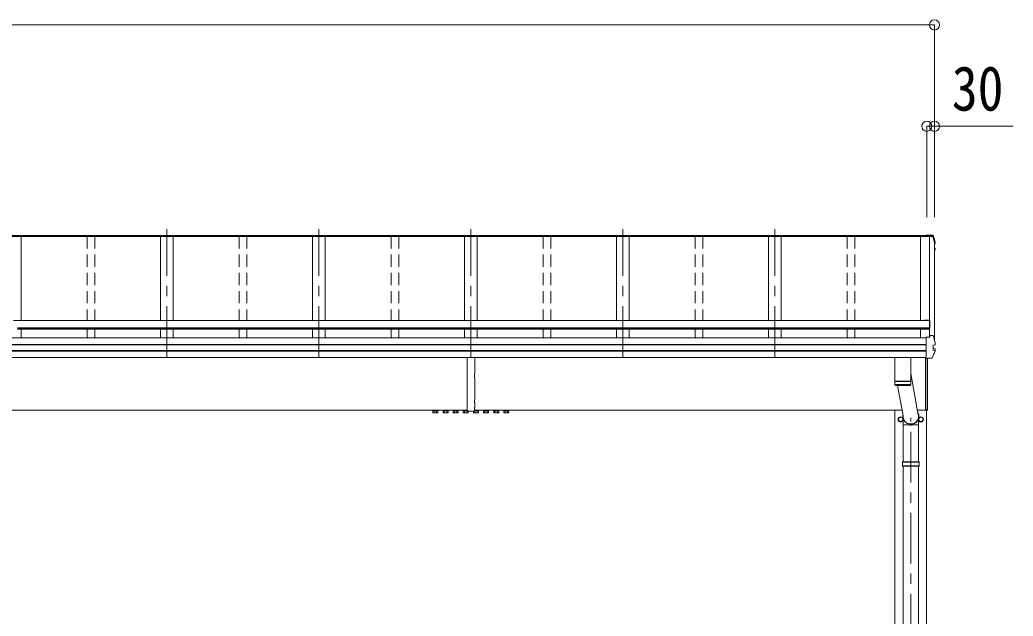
# Model space of a CAD drawing. Units: millimetres at full size, sheet at 1:40; some dimension numbers follow another scale. Extents: x -11243 to 11243, y -7760 to 7760.
# Drawn here: x -4706 to -786, y -2867 to -515 of the extents above; entities that cross this region are included whole.
import ezdxf
from ezdxf.enums import TextEntityAlignment as Align

# ---------------------------------------------------------------- set-up
doc = ezdxf.new("R2010")
doc.units = ezdxf.units.MM
doc.header["$LTSCALE"] = 40
doc.header["$PDMODE"] = 32
doc.header["$PDSIZE"] = 40
doc.linetypes.add('CHAIN1', pattern=[8, 5, -1, 1, -1])
doc.linetypes.add('DASHED1', pattern=[1.8, 1.2, -0.6])
for name, color, linetype, lineweight in [('0-1_本体', 5, 'CHAIN1', 9), ('0-3_ELV2', 4, 'Continuous', 9), ('0-6_OTH_LINE', 6, 'Continuous', 9), ('0-9_OUTLINE', 7, 'Continuous', 9)]:
    doc.layers.add(name, color=color, linetype=linetype, lineweight=lineweight)
doc.styles.add('ＭＳ ゴシック', font='')
doc.styles.get('ＭＳ ゴシック').set_extended_font_data('MS Gothic')

msp = doc.modelspace()

# ---------------------------------------------------------------- linework, layer by layer
at = {"layer": '0-1_本体'}
for p, q in [((-4126.1, -1844.81), (-4126.1, -1340.63)), ((-3526.1, -1844.81), (-3526.1, -1340.63)), ((-2926.1, -1844.81), (-2926.1, -1340.63)), ((-2326.1, -1844.81), (-2326.1, -1340.63)), ((-1726.1, -1844.81), (-1726.1, -1340.63)), ((-1189.6, -5219.9), (-1189.6, -2085.34))]:
    msp.add_line(p, q, dxfattribs=at)
at = {"layer": '0-3_ELV2'}
for p, q in [((-1126.1, -1368.25), (-8926.1, -1368.25)), ((-1126.1, -1369.15), (-8926.1, -1369.15)), ((-1129.1, -1365.98), (-8923.1, -1365.98)), ((-4701.1, -1369.07), (-4701.1, -1701.51)), ((-4151.1, -1369.07), (-4151.1, -1701.51)), ((-4101.1, -1369.07), (-4101.1, -1701.51)), ((-3551.1, -1369.07), (-3551.1, -1701.51)), ((-3501.1, -1369.07), (-3501.1, -1701.51)), ((-2951.1, -1369.07), (-2951.1, -1701.51)), ((-2901.1, -1369.07), (-2901.1, -1701.51)), ((-2351.1, -1369.07), (-2351.1, -1701.51)), ((-2301.1, -1369.07), (-2301.1, -1701.51)), ((-1751.1, -1369.07), (-1751.1, -1701.51)), ((-1701.1, -1369.07), (-1701.1, -1701.51)), ((-1151.1, -1369.07), (-1151.1, -1701.51)), ((-1151.1, -1369.16), (-1102.67, -1369.16)), ((-1104.1, -1363.9), (-1129.1, -1363.9)), ((-1129.1, -1367.92), (-1129.1, -1363.9)), ((-1129.1, -1366.42), (-1114.9, -1366.42)), ((-1126.1, -1368.92), (-1115.28, -1368.92)), ((-1115.8, -1766.53), (-1115.8, -1369.16)), ((-1114.9, -1366.42), (-1115.28, -1368.92)), ((-1115.2, -1369.16), (-1115.2, -1762.58)), ((-1114.9, -1367.51), (-1115.13, -1369.01)), ((-1115.13, -1369.01), (-1115.13, -1368.66)), ((-1115.13, -1369.01), (-1102.71, -1369.01)), ((-1114.9, -1367.51), (-1114.9, -1366.42)), ((-1102.86, -1367.51), (-1114.9, -1367.51)), ((-1104.1, -1363.9), (-1104.1, -1363.89)), ((-1104.1, -1363.9), (-1104.1, -1363.9)), ((-1096.1, -1392.52), (-1096.1, -1779.39)), ((-1096.1, -1395.47), (-1095.42, -1395.34)), ((-1096.1, -1395.82), (-1095.33, -1395.67)), ((-1094.84, -1397.1), (-1096.1, -1397.34)), ((-1093.79, -1395.83), (-1093.79, -1391.78)), ((-1096.1, -1415.23), (-1095.27, -1415.33)), ((-1096.1, -1419.32), (-1094.74, -1419.58)), ((-1096.1, -1420.84), (-1095.26, -1421.01)), ((-1095.27, -1415.33), (-1095.27, -1415.33)), ((-1093.69, -1420.86), (-1093.69, -1416.8)), ((-1115.8, -1701.51), (-4731.9, -1701.51)), ((-1135.8, -1699.35), (-1115.8, -1699.35)), ((-1135.8, -1699.35), (-1135.8, -1701.51)), ((-1135.8, -1700.88), (-1115.8, -1700.88)), ((-1113.8, -1701.35), (-1113.8, -1730.81)), ((-1115.8, -1730.54), (-4716.1, -1730.54)), ((-1115.8, -1732.28), (-4716.1, -1732.28)), ((-1115.8, -1735.4), (-4716.1, -1735.4)), ((-4701.1, -1735.4), (-4701.1, -1769.06)), ((-4151.1, -1735.4), (-4151.1, -1769.06)), ((-4101.1, -1735.4), (-4101.1, -1769.06)), ((-3551.1, -1735.4), (-3551.1, -1769.06)), ((-3501.1, -1735.4), (-3501.1, -1769.06)), ((-2951.1, -1735.4), (-2951.1, -1769.06)), ((-2901.1, -1735.4), (-2901.1, -1769.06)), ((-2351.1, -1735.4), (-2351.1, -1769.06)), ((-2301.1, -1735.4), (-2301.1, -1769.06)), ((-1751.1, -1735.4), (-1751.1, -1769.06)), ((-1701.1, -1735.4), (-1701.1, -1769.06)), ((-1151.1, -1735.4), (-1151.1, -1768.92)), ((-1115.86, -1766.88), (-1115.13, -1762.1)), ((-1115.84, -1766.88), (-1115.28, -1763.21)), ((-1115.8, -1730.81), (-1113.8, -1730.81)), ((-1115.28, -1766.88), (-1115.28, -1763.21)), ((-1115.13, -1761.75), (-1114.9, -1760.26)), ((-1115.13, -1761.75), (-1115.13, -1762.1)), ((-1102.86, -1760.26), (-1114.9, -1760.26)), ((-1129.1, -1769.06), (-8923.1, -1769.06)), ((-1129.1, -1795.59), (-8923.1, -1795.59)), ((-1129.1, -1796.48), (-8923.1, -1796.48)), ((-2926.1, -1769.06), (-2926.1, -1846.66)), ((-1129.1, -1767.2), (-1129.1, -1766.88)), ((-1129.1, -1768.51), (-1129.1, -1767.2)), ((-1129.1, -1848.43), (-1129.1, -1768.51)), ((-1101.67, -1798.2), (-1095.42, -1797.43)), ((-1101.67, -1798.2), (-1101.67, -1798.2)), ((-1101.1, -1798.34), (-1101.1, -1817.55)), ((-1095.41, -1797.43), (-1095.42, -1797.43)), ((-1093.79, -1795.96), (-1093.79, -1788.57)), ((-1129.1, -1819.7), (-8923.1, -1819.7)), ((-1129.1, -1821.62), (-8923.1, -1821.62)), ((-1095.27, -1819.71), (-1101.67, -1818.02)), ((-1101.67, -1818.02), (-1101.67, -1818.02)), ((-1094.74, -1812.33), (-1100.7, -1811.18)), ((-1095.27, -1819.71), (-1095.27, -1819.72)), ((-1093.69, -1821), (-1093.69, -1813.61)), ((-1129.1, -1846.66), (-8923.1, -1846.66)), ((-2941.1, -1846.66), (-2941.1, -1913.02)), ((-1131.1, -1846.66), (-1131.1, -2052.98)), ((-1129.1, -1849.3), (-1129.1, -1848.43)), ((-1129.1, -1849.3), (-1108.46, -1849.3)), ((-1124.6, -2055.38), (-1124.6, -1849.3)), ((-1124.1, -2054.98), (-1124.1, -1849.3)), ((-2941.1, -1913.02), (-2940.98, -1913.38)), ((-2940.98, -1913.38), (-2940.98, -1925.38)), ((-2940.98, -1925.38), (-2941.1, -1925.73)), ((-2941.1, -1925.73), (-2941.1, -2014.02)), ((-2911.23, -1925.38), (-2911.1, -1925.73)), ((-2941.1, -2014.02), (-2940.98, -2014.38)), ((-2940.98, -2026.38), (-2941.1, -2026.73)), ((-2941.1, -2026.73), (-2941.1, -2043.52)), ((-2940.98, -2014.38), (-2940.98, -2026.38)), ((-2911.23, -2026.38), (-2911.1, -2026.73)), ((-2911.1, -2026.73), (-2911.1, -2043.52)), ((-2940.98, -2054.38), (-8827.87, -2054.38)), ((-3086.16, -2054.58), (-3086.16, -2054.38)), ((-2940.98, -2054.58), (-3086.16, -2054.58)), ((-3075.98, -2057.98), (-3075.98, -2064.22)), ((-3075.98, -2057.98), (-3056.35, -2057.98)), ((-3074.66, -2064.98), (-3075.98, -2064.22)), ((-3074.66, -2064.98), (-3057.66, -2064.98)), ((-3071.07, -2057.98), (-3071.07, -2064.22)), ((-3061.26, -2057.98), (-3061.26, -2064.22)), ((-3057.66, -2064.98), (-3056.35, -2064.22)), ((-3056.35, -2057.98), (-3056.35, -2064.22)), ((-3035.98, -2057.98), (-3035.98, -2064.22)), ((-3035.98, -2057.98), (-3016.35, -2057.98)), ((-3034.66, -2064.98), (-3035.98, -2064.22)), ((-3034.66, -2064.98), (-3017.66, -2064.98)), ((-3031.07, -2057.98), (-3031.07, -2064.22)), ((-3021.26, -2057.98), (-3021.26, -2064.22)), ((-3017.66, -2064.98), (-3016.35, -2064.22)), ((-3016.35, -2057.98), (-3016.35, -2064.22)), ((-2995.98, -2057.98), (-2995.98, -2064.22)), ((-2995.98, -2057.98), (-2976.35, -2057.98)), ((-2994.66, -2064.98), (-2995.98, -2064.22)), ((-2994.66, -2064.98), (-2977.66, -2064.98)), ((-2991.07, -2057.98), (-2991.07, -2064.22)), ((-2981.26, -2057.98), (-2981.26, -2064.22)), ((-2977.66, -2064.98), (-2976.35, -2064.22)), ((-2976.35, -2057.98), (-2976.35, -2064.22)), ((-2955.98, -2057.98), (-2955.98, -2064.22)), ((-2955.98, -2057.98), (-2941.09, -2057.98)), ((-2954.66, -2064.98), (-2955.98, -2064.22)), ((-2954.66, -2064.98), (-2937.66, -2064.98)), ((-2951.07, -2057.98), (-2951.07, -2064.22)), ((-2941.26, -2057.98), (-2941.26, -2064.22)), ((-2940.98, -2043.88), (-2941.1, -2043.52)), ((-2940.98, -2055.88), (-2941.1, -2056.23)), ((-2941.1, -2057.88), (-2941.1, -2056.23)), ((-2940.98, -2043.88), (-2940.98, -2055.88)), ((-2911.6, -2058.38), (-2940.6, -2058.38)), ((-2937.66, -2064.98), (-2936.35, -2064.22)), ((-2936.35, -2058.38), (-2936.35, -2064.22)), ((-2915.98, -2058.38), (-2915.98, -2064.22)), ((-2914.66, -2064.98), (-2915.98, -2064.22)), ((-2897.66, -2064.98), (-2914.66, -2064.98)), ((-2911.23, -2043.88), (-2911.1, -2043.52)), ((-1224.34, -2054.38), (-2911.23, -2054.38)), ((-2911.23, -2054.58), (-2766.16, -2054.58)), ((-2896.35, -2057.98), (-2911.11, -2057.98)), ((-2911.1, -2057.88), (-2911.1, -2056.23)), ((-2911.07, -2057.98), (-2911.07, -2064.22)), ((-2901.26, -2057.98), (-2901.26, -2064.22)), ((-2897.66, -2064.98), (-2896.35, -2064.22)), ((-2896.35, -2057.98), (-2896.35, -2064.22)), ((-2875.98, -2057.98), (-2875.98, -2064.22)), ((-2856.35, -2057.98), (-2875.98, -2057.98)), ((-2874.66, -2064.98), (-2875.98, -2064.22)), ((-2857.66, -2064.98), (-2874.66, -2064.98)), ((-2871.07, -2057.98), (-2871.07, -2064.22)), ((-2861.26, -2057.98), (-2861.26, -2064.22)), ((-2857.66, -2064.98), (-2856.35, -2064.22)), ((-2856.35, -2057.98), (-2856.35, -2064.22)), ((-2835.98, -2057.98), (-2835.98, -2064.22)), ((-2816.35, -2057.98), (-2835.98, -2057.98)), ((-2834.66, -2064.98), (-2835.98, -2064.22)), ((-2817.66, -2064.98), (-2834.66, -2064.98)), ((-2831.07, -2057.98), (-2831.07, -2064.22)), ((-2821.26, -2057.98), (-2821.26, -2064.22)), ((-2817.66, -2064.98), (-2816.35, -2064.22)), ((-2816.35, -2057.98), (-2816.35, -2064.22)), ((-2795.98, -2057.98), (-2795.98, -2064.22)), ((-2776.35, -2057.98), (-2795.98, -2057.98)), ((-2794.66, -2064.98), (-2795.98, -2064.22)), ((-2777.66, -2064.98), (-2794.66, -2064.98)), ((-2791.07, -2057.98), (-2791.07, -2064.22)), ((-2781.26, -2057.98), (-2781.26, -2064.22)), ((-2777.66, -2064.98), (-2776.35, -2064.22)), ((-2776.35, -2057.98), (-2776.35, -2064.22)), ((-2766.16, -2054.38), (-2766.16, -2054.58)), ((-1252.1, -5054.38), (-1252.1, -2054.38)), ((-1126.1, -2054.38), (-1163.7, -2054.38)), ((-1126.1, -2052.98), (-1131.1, -2052.98)), ((-1127.1, -2054.38), (-1127.1, -5054.38)), ((-1126.1, -2055.48), (-1126.1, -2052.98)), ((-1124.6, -2055.38), (-1124.6, -2055.38)), ((-1124.6, -2055.38), (-1124.6, -2055.44)), ((-1221.01, -2091.13), (-1221.11, -2091.13)), ((-1221.01, -2091.63), (-1221.11, -2091.63)), ((-1158.2, -2091.13), (-1158.1, -2091.13)), ((-1158.2, -2091.63), (-1158.1, -2091.63))]:
    msp.add_line(p, q, dxfattribs=at)
at = {"layer": '0-3_ELV2', "linetype": 'DASHED1'}
for p, q in [((-4441.1, -1369.15), (-4441.1, -1701.51)), ((-4411.1, -1369.15), (-4411.1, -1701.51)), ((-3841.1, -1369.15), (-3841.1, -1701.51)), ((-3811.1, -1369.15), (-3811.1, -1701.51)), ((-3241.1, -1369.15), (-3241.1, -1701.51)), ((-3211.1, -1369.15), (-3211.1, -1701.51)), ((-2641.1, -1369.15), (-2641.1, -1701.51)), ((-2611.1, -1369.15), (-2611.1, -1701.51)), ((-2041.1, -1369.15), (-2041.1, -1701.51)), ((-2011.1, -1369.15), (-2011.1, -1701.51)), ((-1441.1, -1369.15), (-1441.1, -1701.51)), ((-1411.1, -1369.15), (-1411.1, -1701.51)), ((-4441.1, -1735.4), (-4441.1, -1769.06)), ((-4411.1, -1735.4), (-4411.1, -1769.06)), ((-3841.1, -1735.4), (-3841.1, -1769.06)), ((-3811.1, -1735.4), (-3811.1, -1769.06)), ((-3241.1, -1735.4), (-3241.1, -1769.06)), ((-3211.1, -1735.4), (-3211.1, -1769.06)), ((-2641.1, -1735.4), (-2641.1, -1769.06)), ((-2611.1, -1735.4), (-2611.1, -1769.06)), ((-2041.1, -1735.4), (-2041.1, -1769.06)), ((-2011.1, -1735.4), (-2011.1, -1769.06)), ((-1441.1, -1735.4), (-1441.1, -1769.06)), ((-1411.1, -1735.4), (-1411.1, -1769.06))]:
    msp.add_line(p, q, dxfattribs=at)
at = {"layer": '0-3_ELV2'}
for points in [[(-1129.1, -1367.92), (-1126.1, -1367.92), (-1126.1, -1368.92)], [(-1101.24, -1365.17), (-1101.36, -1364.88), (-1101.53, -1364.61), (-1101.75, -1364.38), (-1102.01, -1364.2), (-1102.28, -1364.07), (-1102.55, -1363.99), (-1102.79, -1363.95), (-1103.02, -1363.93), (-1103.27, -1363.91), (-1103.56, -1363.9), (-1103.86, -1363.89), (-1104.18, -1363.89)], [(-1093.83, -1391.46), (-1096.15, -1382.61), (-1098.61, -1373.84), (-1101.23, -1365.18)], [(-1093.83, -1391.47), (-1093.79, -1391.73), (-1093.79, -1391.78)], [(-1096.1, -1427.06), (-1095.18, -1424.82), (-1093.78, -1421.34)], [(-1129.1, -1766.88), (-1114.9, -1766.88), (-1114.9, -1760.26)], [(-1101.67, -1798.2), (-1101.75, -1798.23), (-1101.83, -1798.28), (-1101.89, -1798.36), (-1101.94, -1798.45), (-1101.97, -1798.56), (-1101.98, -1798.68)], [(-1101.1, -1798.34), (-1101.09, -1798.22), (-1101.05, -1798.13)], [(-1095.41, -1797.43), (-1095.19, -1797.36), (-1094.98, -1797.21), (-1094.81, -1796.99), (-1094.69, -1796.72), (-1094.62, -1796.41), (-1094.62, -1796.08), (-1094.66, -1795.76)], [(-1095.33, -1797.42), (-1095.05, -1797.34), (-1094.81, -1797.27), (-1094.58, -1797.17), (-1094.3, -1797), (-1094.04, -1796.73), (-1093.86, -1796.38), (-1093.8, -1796)], [(-1093.83, -1788.26), (-1093.79, -1788.52), (-1093.79, -1788.57)], [(-1093.79, -1796), (-1093.79, -1795.91), (-1093.83, -1795.65)], [(-1093.78, -1821.48), (-1096.63, -1828.3), (-1099.58, -1835.03), (-1102.62, -1841.68), (-1105.74, -1848.24)], [(-1101.67, -1818.02), (-1101.75, -1817.98), (-1101.83, -1817.92), (-1101.89, -1817.84), (-1101.94, -1817.73), (-1101.97, -1817.62), (-1101.98, -1817.5)], [(-1094.59, -1821.69), (-1094.49, -1821.37), (-1094.47, -1821.01), (-1094.51, -1820.65), (-1094.63, -1820.32), (-1094.8, -1820.04), (-1095.02, -1819.83), (-1095.27, -1819.72)], [(-1093.8, -1821.5), (-1093.72, -1821.34), (-1093.68, -1821.16), (-1093.69, -1820.98)], [(-2911.1, -1846.66), (-2911.1, -1913.02), (-2911.23, -1913.38), (-2911.23, -1925.38)], [(-1108.43, -1849.3), (-1108.06, -1849.3), (-1107.7, -1849.29), (-1107.39, -1849.27), (-1107.11, -1849.24), (-1106.81, -1849.16), (-1106.47, -1849.02), (-1106.17, -1848.8), (-1105.9, -1848.53), (-1105.73, -1848.19)], [(-2911.1, -1925.73), (-2911.1, -2014.02), (-2911.23, -2014.38), (-2911.23, -2026.38)], [(-3077.16, -2054.58), (-3077.16, -2056.18), (-3055.16, -2056.18), (-3055.16, -2054.58)], [(-3057.56, -2056.18), (-3057.56, -2057.95), (-3074.76, -2057.95), (-3074.76, -2056.18)], [(-3037.16, -2054.58), (-3037.16, -2056.18), (-3015.16, -2056.18), (-3015.16, -2054.58)], [(-3017.56, -2056.18), (-3017.56, -2057.95), (-3034.76, -2057.95), (-3034.76, -2056.18)], [(-2997.16, -2054.58), (-2997.16, -2056.18), (-2975.16, -2056.18), (-2975.16, -2054.58)], [(-2977.56, -2056.18), (-2977.56, -2057.95), (-2994.76, -2057.95), (-2994.76, -2056.18)], [(-2957.16, -2054.58), (-2957.16, -2056.18), (-2941.08, -2056.18)], [(-2941.1, -2057.95), (-2954.76, -2057.95), (-2954.76, -2056.18)], [(-2911.23, -2043.88), (-2911.23, -2055.88), (-2911.1, -2056.23)], [(-2895.16, -2054.58), (-2895.16, -2056.18), (-2911.12, -2056.18)], [(-2911.11, -2057.95), (-2897.56, -2057.95), (-2897.56, -2056.18)], [(-2855.16, -2054.58), (-2855.16, -2056.18), (-2877.16, -2056.18), (-2877.16, -2054.58)], [(-2874.76, -2056.18), (-2874.76, -2057.95), (-2857.56, -2057.95), (-2857.56, -2056.18)], [(-2815.16, -2054.58), (-2815.16, -2056.18), (-2837.16, -2056.18), (-2837.16, -2054.58)], [(-2834.76, -2056.18), (-2834.76, -2057.95), (-2817.56, -2057.95), (-2817.56, -2056.18)], [(-2775.16, -2054.58), (-2775.16, -2056.18), (-2797.16, -2056.18), (-2797.16, -2054.58)], [(-2794.76, -2056.18), (-2794.76, -2057.95), (-2777.56, -2057.95), (-2777.56, -2056.18)], [(-1124.6, -2055.48), (-1124.6, -2055.48), (-1126.1, -2055.48)], [(-1124.6, -2055.44), (-1124.6, -2055.47), (-1124.6, -2055.48)]]:
    msp.add_lwpolyline(points, dxfattribs=at)
for points in [[(-1229.6, -2081.56), (-1238.1, -2086.47), (-1238.1, -2096.28), (-1229.6, -2101.19), (-1221.1, -2096.28), (-1221.1, -2086.47)], [(-1149.6, -2081.56), (-1141.1, -2086.47), (-1141.1, -2096.28), (-1149.6, -2101.19), (-1158.1, -2096.28), (-1158.1, -2086.47)]]:
    msp.add_lwpolyline(points, close=True, dxfattribs=at)
for centre, radius in [((-1229.6, -2091.38), 10), ((-1229.6, -2091.38), 8.5), ((-1149.6, -2091.38), 10), ((-1149.6, -2091.38), 8.5)]:
    msp.add_circle(centre, radius, dxfattribs=at)
for centre, radius, start, end in [((-1102.86, -1369.21), 1.7, 17.09071, 90.04324), ((-1579.12, -1515.17), 498.32, 13.87531, 17.05651), ((-1579.11, -1515.17), 499.82, 13.85121, 17.03953), ((-1095.09, -1395.82), 1.3, 280.89642, 13.7954), ((-1558.43, -1235.94), 498.64, 337.99835, 338.21754), ((-1558.43, -1236.29), 498.64, 337.99835, 338.25759), ((-1094.98, -1420.86), 1.3, 338.33785, 79.1132), ((-1094.98, -1416.8), 1.3, 0.0377, 79.0995), ((-1115.8, -1701.35), 2, 0, 90), ((-1102.86, -1761.96), 1.7, 17.09071, 90.04324), ((-1579.11, -1907.92), 499.82, 13.85121, 17.03953), ((-1100.6, -1810.69), 0.499, 180.05239, 259.08482), ((-1094.98, -1813.61), 1.3, 0.0377, 79.0995), ((-3073.53, -2060.63), 4.34, 235.61575, 304.38425), ((-3066.16, -2048.74), 16.24, 252.41205, 287.58795), ((-3058.8, -2060.63), 4.34, 235.61575, 304.38425), ((-3033.53, -2060.63), 4.34, 235.61575, 304.38425), ((-3026.16, -2048.74), 16.24, 252.41205, 287.58795), ((-3018.8, -2060.63), 4.34, 235.61575, 304.38425), ((-2993.53, -2060.63), 4.34, 235.61575, 304.38425), ((-2986.16, -2048.74), 16.24, 252.41205, 287.58795), ((-2978.8, -2060.63), 4.34, 235.61575, 304.38425), ((-2953.53, -2060.63), 4.34, 235.61575, 304.38425), ((-2946.16, -2048.74), 16.24, 252.41205, 287.58795), ((-2938.8, -2060.63), 4.34, 235.61575, 304.38425), ((-2913.53, -2060.63), 4.34, 235.61575, 304.38425), ((-2906.16, -2048.74), 16.24, 252.41205, 287.58795), ((-2898.8, -2060.63), 4.34, 235.61575, 304.38425), ((-2873.53, -2060.63), 4.34, 235.61575, 304.38425), ((-2866.16, -2048.74), 16.24, 252.41205, 287.58795), ((-2858.8, -2060.63), 4.34, 235.61575, 304.38425), ((-2833.53, -2060.63), 4.34, 235.61575, 304.38425), ((-2826.16, -2048.74), 16.24, 252.41205, 287.58795), ((-2818.8, -2060.63), 4.34, 235.61575, 304.38425), ((-2793.53, -2060.63), 4.34, 235.61575, 304.38425), ((-2786.16, -2048.74), 16.24, 252.41205, 287.58795), ((-2778.8, -2060.63), 4.34, 235.61575, 304.38425), ((-1136.75, -2040.31), 12.15, 359.0404, 0.9596), ((-1124.6, -2054.98), 0.5, 270.5, 0), ((-1229.6, -2091.38), 8.6, 171.25399, 188.74601), ((-1229.6, -2091.38), 8.6, 111.25399, 128.74601), ((-1229.6, -2091.38), 8.6, 231.25399, 248.74601), ((-1229.6, -2091.38), 8.6, 51.25399, 68.74601), ((-1229.6, -2091.38), 8.6, 291.25399, 308.74601), ((-1229.6, -2091.38), 8.6, 1.66581, 8.74601), ((-1229.6, -2091.38), 8.6, 351.25399, 358.33419), ((-1149.6, -2091.38), 8.6, 171.25399, 178.33419), ((-1149.6, -2091.38), 8.6, 181.66581, 188.74601), ((-1149.6, -2091.38), 8.6, 111.25399, 128.74601), ((-1149.6, -2091.38), 8.6, 231.25399, 248.74601), ((-1149.6, -2091.38), 8.6, 51.25399, 68.74601), ((-1149.6, -2091.38), 8.6, 291.25399, 308.74601), ((-1149.6, -2091.38), 8.6, 351.25399, 8.74601)]:
    msp.add_arc(centre, radius, start, end, dxfattribs=at)
for centre, major_axis, start_param, end_param in [((-2940.6, -2057.88), (-0.501, 0), 6.2831853, 7.8539816), ((-2911.6, -2057.88), (0.501, 0), 4.712389, 6.2831853)]:
    msp.add_ellipse(centre, major_axis=major_axis, ratio=0.998135, start_param=start_param, end_param=end_param, dxfattribs=at)
at = {"layer": '0-6_OTH_LINE'}
for p, q in [((-8956.1, -535), (-1096.1, -535)), ((-1096.1, -535), (-1096.1, -1294)), ((-1126.1, -935), (-1126.1, -1294)), ((-1096.1, -935), (-1126.1, -935)), ((-1096.1, -935), (-1096.1, -1294)), ((-785.61, -935), (-1096.1, -935))]:
    msp.add_line(p, q, dxfattribs=at)
for p in [(-1096.1, -535), (-1126.1, -935), (-1096.1, -935)]:
    msp.add_point(p, dxfattribs=at)
at = {"layer": '0-9_OUTLINE'}
for p, q in [((-1253.1, -1940.2), (-1253.1, -1846.66)), ((-1189.1, -1846.66), (-1189.1, -1940.2)), ((-1189.1, -1910.42), (-1161.5, -2066.8)), ((-1253.1, -1940.2), (-1189.1, -1940.2)), ((-1253.1, -1941.2), (-1189.1, -1941.2)), ((-1252.87, -1954.25), (-1253.1, -1941.2)), ((-1189.33, -1954.2), (-1252.88, -1954.2)), ((-1249.88, -1957.2), (-1192.33, -1957.2)), ((-1248.6, -1940.2), (-1248.59, -1941.2)), ((-1220.32, -2076.99), (-1241.43, -1957.2)), ((-1193.6, -1940.2), (-1193.62, -1941.2)), ((-1189.1, -1941.2), (-1189.33, -1954.25)), ((-1219.75, -2113.1), (-1219.75, -2089.3)), ((-1192.41, -2113.1), (-1219.75, -2113.1)), ((-1219.45, -2258.38), (-1219.45, -2113.1)), ((-1192.29, -2113.44), (-1193.42, -2110.32)), ((-1186.69, -2112.81), (-1192.52, -2112.81)), ((-1186.92, -2113.44), (-1192.29, -2113.44)), ((-1186.92, -2113.44), (-1185.78, -2110.32)), ((-1159.45, -2113.1), (-1186.79, -2113.1)), ((-1159.75, -2258.38), (-1159.75, -2113.1)), ((-1159.45, -2113.1), (-1159.45, -2089.3)), ((-1222.6, -2260.38), (-1221.6, -2258.38)), ((-1222.6, -2260.38), (-1156.6, -2260.38)), ((-1222.6, -2274.38), (-1222.6, -2260.38)), ((-1221.6, -2258.38), (-1157.6, -2258.38)), ((-1156.6, -2260.38), (-1157.6, -2258.38)), ((-1156.6, -2274.38), (-1156.6, -2260.38)), ((-1222.6, -2274.38), (-1156.6, -2274.38)), ((-1222.6, -2274.38), (-1221.6, -2276.38)), ((-1157.6, -2276.38), (-1221.6, -2276.38)), ((-1219.45, -3274.88), (-1219.45, -2276.38)), ((-1159.75, -3274.88), (-1159.75, -2276.38)), ((-1156.6, -2274.38), (-1157.6, -2276.38))]:
    msp.add_line(p, q, dxfattribs=at)
for centre, start, end in [((-1249.88, -1954.2), 181, 270), ((-1192.33, -1954.2), 269.95168, 359)]:
    msp.add_arc(centre, 3, start, end, dxfattribs=at)
for major_axis, ratio, start_param, end_param in [((31.85, 0), 0.984694, 2.9607069, 6.8123255), ((30.8, 0), 0.983336, 3.0689101, 6.7045279)]:
    msp.add_ellipse((-1189.6, -2079.19), major_axis=major_axis, ratio=ratio, start_param=start_param, end_param=end_param, dxfattribs=at)

# ---------------------------------------------------------------- texts
at = {"layer": '0-6_OTH_LINE', "color": 7, "style": 'ＭＳ ゴシック', "width": 0.85}
msp.add_text('30', height=176, dxfattribs=at).set_placement((-1027.45, -925.91), align=Align.BOTTOM_LEFT)

doc.saveas('drawing.dxf')
